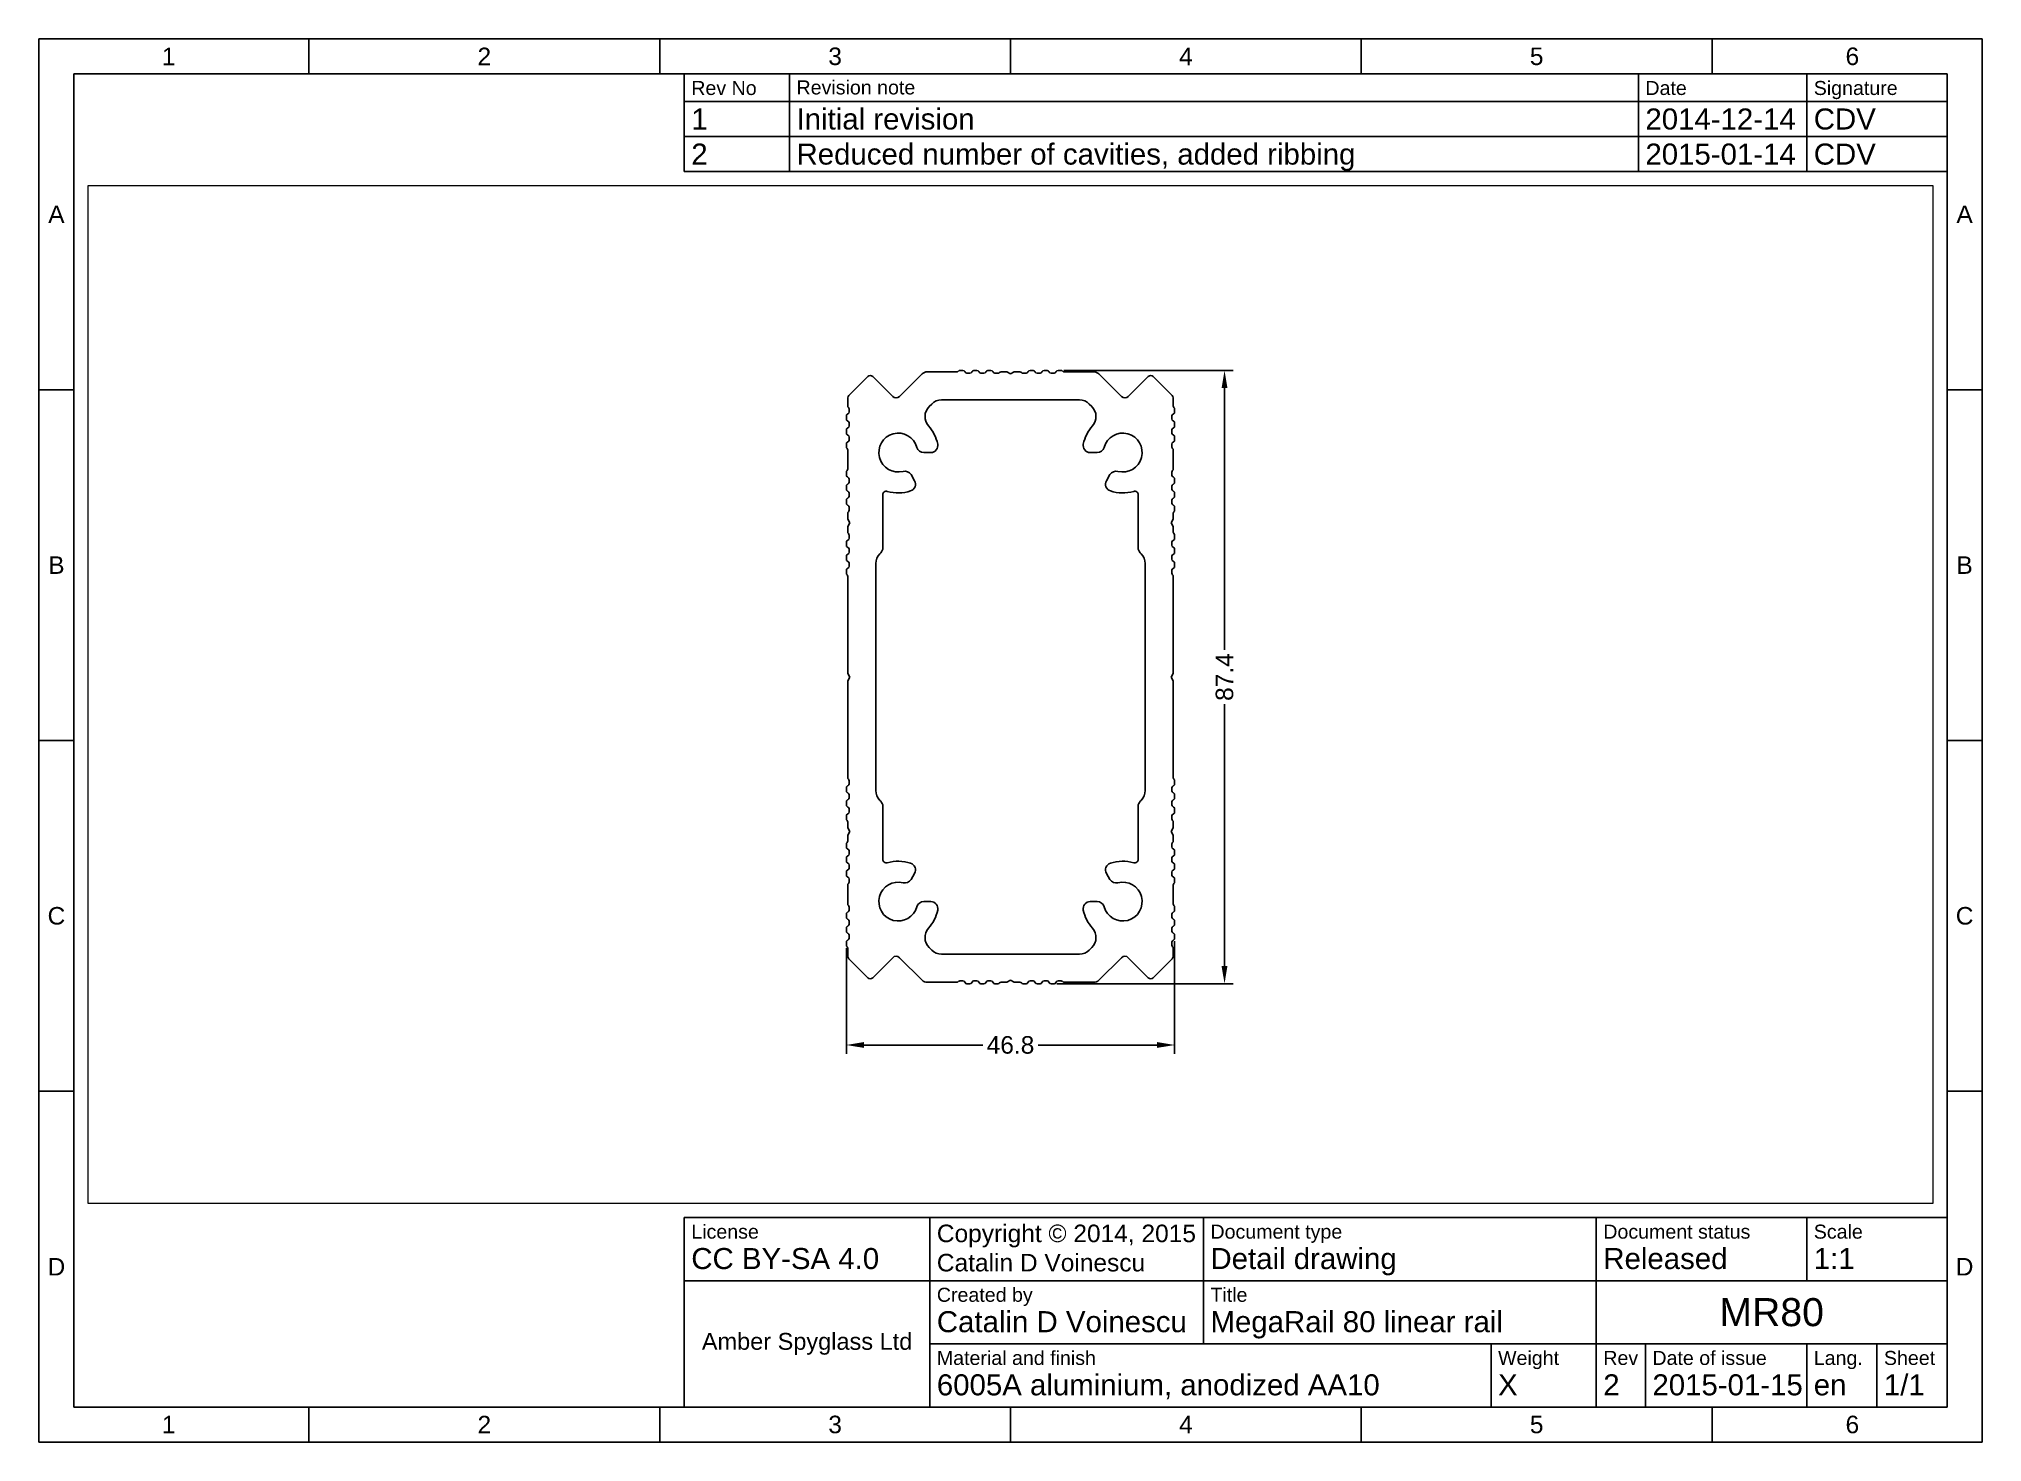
# Paper-space layout 'Sheet1' of a CAD drawing. Header units: millimetres. Extents: x 15 to 292, y 5 to 205.
# The model-space entities are those that its viewports show. They can reach past a viewport. Long polylines and large blocks are cut down to what shows.
import ezdxf

# ---------------------------------------------------------------- set-up
doc = ezdxf.new("R2010")
doc.units = ezdxf.units.MM
doc.layers.add('Dimensions', color=7, linetype='Continuous')
doc.styles.get("Standard").update_dxf_attribs({"font": 'arial.ttf'})
doc.dimstyles.new('ISO-25', dxfattribs={"dimtxt": 2.5, "dimasz": 2.5, "dimexe": 1.25, "dimexo": 0.625, "dimtad": 0, "dimtoh": 1, "dimdsep": 46, "dimtxsty": 'Standard', "dimcen": 2.5, "dimadec": 0, "dimazin": 0, "dimtfac": 1, "dimtmove": 0, "dimatfit": 3, "dimfxl": 1, "dimarcsym": 0})

# ---------------------------------------------------------------- blocks, each defined once
blk = doc.blocks.new('*D0')
at = {"layer": 'Defpoints', "color": 0}
for p in [(7, 43.7), (6, -43.7), (30.51, -43.7)]:
    blk.add_point(p, dxfattribs=at)
at = {"layer": 'Dimensions', "color": 0, "lineweight": -2}
for p, q in [((7.62, 43.7), (31.76, 43.7)), ((30.51, 41.2), (30.51, 3.87)), ((30.51, -41.2), (30.51, -3.86)), ((6.62, -43.7), (31.76, -43.7))]:
    blk.add_line(p, q, dxfattribs=at)
at = {"layer": 'Dimensions', "color": 0}
for points in [[(30.92, 41.2), (30.09, 41.2), (30.51, 43.7)], [(30.09, -41.2), (30.92, -41.2), (30.51, -43.7)]]:
    blk.add_solid(points, dxfattribs=at)
at = {"layer": 'Dimensions', "color": 0, "insert": (30.51, 0), "char_height": 2.5, "attachment_point": 5, "rotation": 90}
blk.add_mtext('87.4', dxfattribs=at)
blk = doc.blocks.new('*D1')
at = {"layer": 'Defpoints', "color": 0}
for p in [(-23.4, -38), (23.4, -37), (23.4, -52.44)]:
    blk.add_point(p, dxfattribs=at)
at = {"layer": 'Dimensions', "color": 0, "lineweight": -2}
for p, q in [((-23.4, -38.62), (-23.4, -53.69)), ((23.4, -37.62), (23.4, -53.69)), ((-20.9, -52.44), (-3.92, -52.44)), ((20.9, -52.44), (3.92, -52.44))]:
    blk.add_line(p, q, dxfattribs=at)
at = {"layer": 'Dimensions', "color": 0}
for points in [[(-20.9, -52.02), (-20.9, -52.85), (-23.4, -52.44)], [(20.9, -52.85), (20.9, -52.02), (23.4, -52.44)]]:
    blk.add_solid(points, dxfattribs=at)
at = {"layer": 'Dimensions', "color": 0, "insert": (0, -52.44), "char_height": 2.5, "attachment_point": 5}
blk.add_mtext('46.8', dxfattribs=at)

msp = doc.modelspace()

# ---------------------------------------------------------------- linework, layer by layer
for p, q in [((-23.054, 40.146), (-20.354, 42.846)), ((-19.646, 42.846), (-16.795, 39.995)), ((-15.805, 39.995), (-12.593, 43.207)), ((-11.886, 43.5), (-7.66, 43.5)), ((-7.212, 43.7), (-6.783, 43.7)), ((-6.515, 43.534), (-6.481, 43.466)), ((-6.212, 43.3), (-5.783, 43.3)), ((-5.515, 43.466), (-5.481, 43.534)), ((-5.212, 43.7), (-4.783, 43.7)), ((-4.515, 43.534), (-4.481, 43.466)), ((-4.212, 43.3), (-3.783, 43.3)), ((-3.515, 43.466), (-3.481, 43.534)), ((-3.212, 43.7), (-2.783, 43.7)), ((-2.515, 43.534), (-2.481, 43.466)), ((-2.212, 43.3), (-1.783, 43.3)), ((-1.336, 43.5), (-0.52, 43.5)), ((0, 43.2), (-0.52, 43.5)), ((0, 43.2), (0.52, 43.5)), ((1.336, 43.5), (0.52, 43.5)), ((2.212, 43.3), (1.783, 43.3)), ((2.515, 43.534), (2.481, 43.466)), ((3.212, 43.7), (2.783, 43.7)), ((3.515, 43.466), (3.481, 43.534)), ((4.212, 43.3), (3.783, 43.3)), ((4.515, 43.534), (4.481, 43.466)), ((5.212, 43.7), (4.783, 43.7)), ((5.515, 43.466), (5.481, 43.534)), ((6.212, 43.3), (5.783, 43.3)), ((6.515, 43.534), (6.481, 43.466)), ((7.212, 43.7), (6.783, 43.7)), ((11.886, 43.5), (7.66, 43.5)), ((15.805, 39.995), (12.593, 43.207)), ((19.646, 42.846), (16.795, 39.995)), ((23.054, 40.146), (20.354, 42.846)), ((-23.2, 39.793), (-23.2, 38.662)), ((-11.602, 38.541), (-11.229, 38.914)), ((-9.815, 39.5), (0, 39.5)), ((9.815, 39.5), (0, 39.5)), ((11.602, 38.541), (11.229, 38.914)), ((23.2, 39.793), (23.2, 38.662)), ((-23.4, 36.785), (-23.4, 37.215)), ((-23.234, 37.483), (-23.166, 37.517)), ((-23.166, 36.483), (-23.234, 36.517)), ((-23, 37.785), (-23, 38.215)), ((-23, 35.785), (-23, 36.215)), ((23, 36.785), (23, 37.215)), ((23.166, 37.483), (23.234, 37.517)), ((23.234, 36.483), (23.166, 36.517)), ((23.4, 37.785), (23.4, 38.215)), ((23.4, 35.785), (23.4, 36.215)), ((-23.4, 34.785), (-23.4, 35.215)), ((-23.234, 35.483), (-23.166, 35.517)), ((-23.166, 34.483), (-23.234, 34.517)), ((-23.234, 33.483), (-23.166, 33.517)), ((-23, 34.215), (-23, 33.785)), ((23, 34.785), (23, 35.215)), ((23.166, 35.483), (23.234, 35.517)), ((23.234, 34.483), (23.166, 34.517)), ((23.166, 33.483), (23.234, 33.517)), ((23.4, 34.215), (23.4, 33.785)), ((-23.4, 32.785), (-23.4, 33.215)), ((-23.2, 32.338), (-23.2, 29.662)), ((-12.365, 32), (-11.356, 32)), ((12.365, 32), (11.356, 32)), ((23, 32.785), (23, 33.215)), ((23.2, 32.338), (23.2, 29.662)), ((-23.4, 28.785), (-23.4, 29.215)), ((-23.166, 28.483), (-23.234, 28.517)), ((-23, 27.785), (-23, 28.215)), ((-14.183, 28.852), (-13.678, 27.979)), ((14.183, 28.852), (13.678, 27.979)), ((23, 28.785), (23, 29.215)), ((23.234, 28.483), (23.166, 28.517)), ((23.4, 27.785), (23.4, 28.215)), ((-23.4, 26.785), (-23.4, 27.215)), ((-23.4, 24.785), (-23.4, 25.215)), ((-23.234, 27.483), (-23.166, 27.517)), ((-23.166, 26.483), (-23.234, 26.517)), ((-23.234, 25.483), (-23.166, 25.517)), ((-23, 25.785), (-23, 26.215)), ((-18.2, 25.986), (-18.2, 18.414)), ((18.2, 25.986), (18.2, 18.414)), ((23, 26.785), (23, 27.215)), ((23, 24.785), (23, 25.215)), ((23.166, 27.483), (23.234, 27.517)), ((23.234, 26.483), (23.166, 26.517)), ((23.166, 25.483), (23.234, 25.517)), ((23.4, 25.785), (23.4, 26.215)), ((-23.166, 24.483), (-23.234, 24.517)), ((-23.2, 22.52), (-23.2, 23.338)), ((-22.9, 22), (-23.2, 22.52)), ((-23, 23.785), (-23, 24.215)), ((22.9, 22), (23.2, 22.52)), ((23.234, 24.483), (23.166, 24.517)), ((23.2, 22.52), (23.2, 23.338)), ((23.4, 23.785), (23.4, 24.215)), ((-23.234, 19.485), (-23.166, 19.519)), ((-22.9, 22), (-23.2, 21.48)), ((-23.2, 20.664), (-23.2, 21.48)), ((-23, 19.788), (-23, 20.217)), ((22.9, 22), (23.2, 21.48)), ((23.166, 19.485), (23.234, 19.519)), ((23.2, 20.664), (23.2, 21.48)), ((23.4, 19.788), (23.4, 20.217)), ((-23.4, 18.788), (-23.4, 19.217)), ((-23.4, 16.788), (-23.4, 17.217)), ((-23.166, 18.485), (-23.234, 18.519)), ((-23.234, 17.485), (-23.166, 17.519)), ((-23, 17.788), (-23, 18.217)), ((-18.614, 17.586), (-18.493, 17.707)), ((18.614, 17.586), (18.493, 17.707)), ((23, 18.788), (23, 19.217)), ((23, 16.788), (23, 17.217)), ((23.234, 18.485), (23.166, 18.519)), ((23.166, 17.485), (23.234, 17.519)), ((23.4, 17.788), (23.4, 18.217)), ((-23.4, 14.788), (-23.4, 15.217)), ((-23.166, 16.485), (-23.234, 16.519)), ((-23.234, 15.485), (-23.166, 15.519)), ((-23.2, 14.34), (-23.2, 0.52)), ((-23, 15.788), (-23, 16.217)), ((-19.2, 16.172), (-19.2, 0)), ((19.2, 16.172), (19.2, 0)), ((23, 14.788), (23, 15.217)), ((23.234, 16.485), (23.166, 16.519)), ((23.166, 15.485), (23.234, 15.519)), ((23.2, 14.34), (23.2, 0.52)), ((23.4, 15.788), (23.4, 16.217)), ((-22.9, 0), (-23.2, 0.52)), ((-22.9, 0), (-23.2, -0.52)), ((-19.2, -16.172), (-19.2, 0)), ((19.2, -16.172), (19.2, 0)), ((22.9, 0), (23.2, 0.52)), ((22.9, 0), (23.2, -0.52)), ((-23.2, -14.34), (-23.2, -0.52)), ((23.2, -14.34), (23.2, -0.52)), ((-23.4, -15.788), (-23.4, -16.217)), ((-23.166, -15.485), (-23.234, -15.519)), ((-23.234, -16.485), (-23.166, -16.519)), ((-23, -14.788), (-23, -15.217)), ((23, -15.788), (23, -16.217)), ((23.234, -15.485), (23.166, -15.519)), ((23.166, -16.485), (23.234, -16.519)), ((23.4, -14.788), (23.4, -15.217)), ((-23.4, -17.788), (-23.4, -18.217)), ((-23.166, -17.485), (-23.234, -17.519)), ((-23.234, -18.485), (-23.166, -18.519)), ((-23, -16.788), (-23, -17.217)), ((-23, -18.788), (-23, -19.217)), ((-18.614, -17.586), (-18.493, -17.707)), ((-18.2, -25.986), (-18.2, -18.414)), ((18.2, -25.986), (18.2, -18.414)), ((18.614, -17.586), (18.493, -17.707)), ((23, -17.788), (23, -18.217)), ((23.234, -17.485), (23.166, -17.519)), ((23.166, -18.485), (23.234, -18.519)), ((23.4, -16.788), (23.4, -17.217)), ((23.4, -18.788), (23.4, -19.217)), ((-23.4, -19.788), (-23.4, -20.217)), ((-23.166, -19.485), (-23.234, -19.519)), ((-23.2, -20.664), (-23.2, -21.48)), ((-22.9, -22), (-23.2, -21.48)), ((-22.9, -22), (-23.2, -22.52)), ((22.9, -22), (23.2, -21.48)), ((22.9, -22), (23.2, -22.52)), ((23, -19.788), (23, -20.217)), ((23.234, -19.485), (23.166, -19.519)), ((23.2, -20.664), (23.2, -21.48)), ((-23.4, -23.785), (-23.4, -24.215)), ((-23.234, -24.483), (-23.166, -24.517)), ((-23.2, -22.52), (-23.2, -23.338)), ((-23, -24.785), (-23, -25.215)), ((23, -23.785), (23, -24.215)), ((23.166, -24.483), (23.234, -24.517)), ((23.2, -22.52), (23.2, -23.338)), ((23.4, -24.785), (23.4, -25.215)), ((-23.4, -25.785), (-23.4, -26.215)), ((-23.166, -25.483), (-23.234, -25.517)), ((-23.234, -26.483), (-23.166, -26.517)), ((-23.166, -27.483), (-23.234, -27.517)), ((-23, -26.785), (-23, -27.215)), ((23, -25.785), (23, -26.215)), ((23.234, -25.483), (23.166, -25.517)), ((23.166, -26.483), (23.234, -26.517)), ((23.234, -27.483), (23.166, -27.517)), ((23.4, -26.785), (23.4, -27.215)), ((-23.4, -27.785), (-23.4, -28.215)), ((-23.234, -28.483), (-23.166, -28.517)), ((-23.2, -32.338), (-23.2, -29.662)), ((-23, -28.785), (-23, -29.215)), ((-14.183, -28.852), (-13.678, -27.979)), ((14.183, -28.852), (13.678, -27.979)), ((23, -27.785), (23, -28.215)), ((23.166, -28.483), (23.234, -28.517)), ((23.2, -32.338), (23.2, -29.662)), ((23.4, -28.785), (23.4, -29.215)), ((-23, -32.785), (-23, -33.215)), ((-12.365, -32), (-11.356, -32)), ((12.365, -32), (11.356, -32)), ((23.4, -32.785), (23.4, -33.215)), ((-23.4, -34.215), (-23.4, -33.785)), ((-23.4, -35.785), (-23.4, -36.215)), ((-23.166, -33.483), (-23.234, -33.517)), ((-23.234, -34.483), (-23.166, -34.517)), ((-23.166, -35.483), (-23.234, -35.517)), ((-23, -34.785), (-23, -35.215)), ((23, -34.215), (23, -33.785)), ((23, -35.785), (23, -36.215)), ((23.234, -33.483), (23.166, -33.517)), ((23.166, -34.483), (23.234, -34.517)), ((23.234, -35.483), (23.166, -35.517)), ((23.4, -34.785), (23.4, -35.215)), ((-23.4, -37.785), (-23.4, -38.215)), ((-23.234, -36.483), (-23.166, -36.517)), ((-23.166, -37.483), (-23.234, -37.517)), ((-23.2, -39.793), (-23.2, -38.662)), ((-23, -36.785), (-23, -37.215)), ((-11.602, -38.541), (-11.229, -38.914)), ((11.602, -38.541), (11.229, -38.914)), ((23, -37.785), (23, -38.215)), ((23.166, -36.483), (23.234, -36.517)), ((23.234, -37.483), (23.166, -37.517)), ((23.2, -39.793), (23.2, -38.662)), ((23.4, -36.785), (23.4, -37.215)), ((-23.054, -40.146), (-20.354, -42.846)), ((-19.646, -42.846), (-16.795, -39.995)), ((-15.805, -39.995), (-12.593, -43.207)), ((-9.815, -39.5), (0, -39.5)), ((9.815, -39.5), (0, -39.5)), ((15.805, -39.995), (12.593, -43.207)), ((19.646, -42.846), (16.795, -39.995)), ((23.054, -40.146), (20.354, -42.846)), ((-11.886, -43.5), (-7.66, -43.5)), ((-7.212, -43.3), (-6.783, -43.3)), ((-6.515, -43.466), (-6.481, -43.534)), ((-6.212, -43.7), (-5.783, -43.7)), ((-5.515, -43.534), (-5.481, -43.466)), ((-5.212, -43.3), (-4.783, -43.3)), ((-4.515, -43.466), (-4.481, -43.534)), ((-4.212, -43.7), (-3.783, -43.7)), ((-3.515, -43.534), (-3.481, -43.466)), ((-3.212, -43.3), (-2.783, -43.3)), ((-2.515, -43.466), (-2.481, -43.534)), ((-2.212, -43.7), (-1.783, -43.7)), ((-1.336, -43.5), (-0.52, -43.5)), ((0, -43.2), (-0.52, -43.5)), ((0, -43.2), (0.52, -43.5)), ((1.336, -43.5), (0.52, -43.5)), ((2.212, -43.7), (1.783, -43.7)), ((2.515, -43.466), (2.481, -43.534)), ((3.212, -43.3), (2.783, -43.3)), ((3.515, -43.534), (3.481, -43.466)), ((4.212, -43.7), (3.783, -43.7)), ((4.515, -43.466), (4.481, -43.534)), ((5.212, -43.3), (4.783, -43.3)), ((5.515, -43.534), (5.481, -43.466)), ((6.212, -43.7), (5.783, -43.7)), ((6.515, -43.466), (6.481, -43.534)), ((7.212, -43.3), (6.783, -43.3)), ((11.886, -43.5), (7.66, -43.5))]:
    msp.add_line(p, q)
for centre, radius, start, end in [((-20, 42.493), 0.5, 45, 135), ((-11.886, 42.5), 1, 90, 135), ((-7.66, 43.8), 0.3, 270, 318.18969), ((-7.212, 43.4), 0.3, 90, 138.18969), ((-6.783, 43.4), 0.3, 26.56505, 90), ((-6.212, 43.6), 0.3, 206.56505, 270), ((-5.783, 43.6), 0.3, 270, 333.43495), ((-5.212, 43.4), 0.3, 90, 153.43495), ((-4.783, 43.4), 0.3, 26.56505, 90), ((-4.212, 43.6), 0.3, 206.56505, 270), ((-3.783, 43.6), 0.3, 270, 333.43495), ((-3.212, 43.4), 0.3, 90, 153.43495), ((-2.783, 43.4), 0.3, 26.56505, 90), ((-2.212, 43.6), 0.3, 206.56505, 270), ((-1.783, 43.6), 0.3, 270, 318.18969), ((-1.336, 43.2), 0.3, 90, 138.18969), ((1.336, 43.2), 0.3, 41.81031, 90), ((1.783, 43.6), 0.3, 221.81031, 270), ((2.212, 43.6), 0.3, 270, 333.43495), ((2.783, 43.4), 0.3, 90, 153.43495), ((3.212, 43.4), 0.3, 26.56505, 90), ((3.783, 43.6), 0.3, 206.56505, 270), ((4.212, 43.6), 0.3, 270, 333.43495), ((4.783, 43.4), 0.3, 90, 153.43495), ((5.212, 43.4), 0.3, 26.56505, 90), ((5.783, 43.6), 0.3, 206.56505, 270), ((6.212, 43.6), 0.3, 270, 333.43495), ((6.783, 43.4), 0.3, 90, 153.43495), ((7.212, 43.4), 0.3, 41.81031, 90), ((7.66, 43.8), 0.3, 221.81031, 270), ((11.886, 42.5), 1, 45, 90), ((20, 42.493), 0.5, 45, 135), ((-22.7, 39.793), 0.5, 135, 180), ((-16.3, 40.49), 0.7, 225, 315), ((-9.815, 37.5), 2, 90, 135), ((9.815, 37.5), 2, 45, 90), ((16.3, 40.49), 0.7, 225, 315), ((22.7, 39.793), 0.5, 0, 45), ((-23.1, 37.215), 0.3, 116.56505, 180), ((-23.1, 36.785), 0.3, 180, 243.43495), ((-22.9, 38.662), 0.3, 180, 228.18969), ((-23.3, 37.785), 0.3, 296.56505, 0), ((-23.3, 36.215), 0.3, 0, 63.43495), ((-23.3, 38.215), 0.3, 0, 48.18969), ((-10.188, 37.127), 2, 135, 221.41526), ((10.188, 37.127), 2, 318.58474, 45), ((23.3, 37.215), 0.3, 116.56505, 180), ((23.3, 36.785), 0.3, 180, 243.43495), ((23.5, 38.662), 0.3, 180, 228.18969), ((23.1, 37.785), 0.3, 296.56505, 0), ((23.1, 36.215), 0.3, 0, 63.43495), ((23.1, 38.215), 0.3, 0, 48.18969), ((-23.1, 35.215), 0.3, 116.56505, 180), ((-23.1, 34.785), 0.3, 180, 243.43495), ((-23.1, 33.215), 0.3, 116.56505, 180), ((-23.3, 35.785), 0.3, 296.56505, 0), ((-23.3, 34.215), 0.3, 0, 63.43495), ((-23.3, 33.785), 0.3, 296.56505, 0), ((-16, 32), 2.77, 15.38193, 284.61807), ((-16, 32), 5.75, 12.1532, 41.41526), ((16, 32), 5.75, 138.58474, 167.8468), ((16, 32), 2.77, 255.38193, 164.61807), ((23.3, 35.215), 0.3, 116.56505, 180), ((23.3, 34.785), 0.3, 180, 243.43495), ((23.3, 33.215), 0.3, 116.56505, 180), ((23.1, 35.785), 0.3, 296.56505, 0), ((23.1, 34.215), 0.3, 0, 63.43495), ((23.1, 33.785), 0.3, 296.56505, 0), ((-23.1, 32.785), 0.3, 180, 228.18969), ((-23.5, 32.338), 0.3, 0, 48.18969), ((-12.365, 33), 1, 195.38193, 270), ((-11.356, 33), 1, 270, 12.1532), ((11.356, 33), 1, 167.8468, 270), ((12.365, 33), 1, 270, 344.61807), ((23.3, 32.785), 0.3, 180, 228.18969), ((22.9, 32.338), 0.3, 0, 48.18969), ((-23.1, 29.215), 0.3, 131.81031, 180), ((-23.1, 28.785), 0.3, 180, 243.43495), ((-23.5, 29.662), 0.3, 311.81031, 0), ((-23.3, 28.215), 0.3, 0, 63.43495), ((-23.3, 27.785), 0.3, 296.56505, 0), ((-15.049, 28.352), 1, 30, 104.61807), ((-14.544, 27.479), 1, 287.8468, 30), ((14.544, 27.479), 1, 150, 252.1532), ((15.049, 28.352), 1, 75.38193, 150), ((23.3, 29.215), 0.3, 131.81031, 180), ((23.3, 28.785), 0.3, 180, 243.43495), ((22.9, 29.662), 0.3, 311.81031, 0), ((23.1, 28.215), 0.3, 0, 63.43495), ((23.1, 27.785), 0.3, 296.56505, 0), ((-23.1, 27.215), 0.3, 116.56505, 180), ((-23.1, 26.785), 0.3, 180, 243.43495), ((-23.1, 25.215), 0.3, 116.56505, 180), ((-23.3, 26.215), 0.3, 0, 63.43495), ((-23.3, 25.785), 0.3, 296.56505, 0), ((-17.7, 25.986), 0.5, 74.21669, 180), ((-16, 32), 5.75, 254.21669, 287.8468), ((16, 32), 5.75, 252.1532, 285.78331), ((17.7, 25.986), 0.5, 0, 105.78331), ((23.3, 27.215), 0.3, 116.56505, 180), ((23.3, 26.785), 0.3, 180, 243.43495), ((23.3, 25.215), 0.3, 116.56505, 180), ((23.1, 26.215), 0.3, 0, 63.43495), ((23.1, 25.785), 0.3, 296.56505, 0), ((-23.1, 24.785), 0.3, 180, 243.43495), ((-22.9, 23.338), 0.3, 131.81031, 180), ((-23.3, 24.215), 0.3, 0, 63.43495), ((-23.3, 23.785), 0.3, 311.81031, 0), ((23.3, 24.785), 0.3, 180, 243.43495), ((23.5, 23.338), 0.3, 131.81031, 180), ((23.1, 24.215), 0.3, 0, 63.43495), ((23.1, 23.785), 0.3, 311.81031, 360), ((-23.1, 19.217), 0.3, 116.56505, 180), ((-22.9, 20.664), 0.3, 180, 228.18969), ((-23.3, 19.788), 0.3, 296.56505, 0), ((-23.3, 20.217), 0.3, 0, 48.18969), ((23.3, 19.217), 0.3, 116.56505, 180), ((23.5, 20.664), 0.3, 180, 228.18969), ((23.1, 19.788), 0.3, 296.56505, 0), ((23.1, 20.217), 0.3, 0, 48.18969), ((-23.1, 18.788), 0.3, 180, 243.43495), ((-23.1, 17.217), 0.3, 116.56505, 180), ((-23.1, 16.788), 0.3, 180, 243.43495), ((-23.3, 18.217), 0.3, 0, 63.43495), ((-23.3, 17.788), 0.3, 296.56505, 0), ((-17.2, 16.172), 2, 135, 180), ((-19.2, 18.414), 1, 315, 0), ((19.2, 18.414), 1, 180, 225), ((17.2, 16.172), 2, 0, 45), ((23.3, 18.788), 0.3, 180, 243.43495), ((23.3, 17.217), 0.3, 116.56505, 180), ((23.3, 16.788), 0.3, 180, 243.43495), ((23.1, 18.217), 0.3, 0, 63.43495), ((23.1, 17.788), 0.3, 296.56505, 0), ((-23.1, 15.217), 0.3, 116.56505, 180), ((-23.1, 14.788), 0.3, 180, 228.18969), ((-23.5, 14.34), 0.3, 0, 48.18969), ((-23.3, 16.217), 0.3, 0, 63.43495), ((-23.3, 15.788), 0.3, 296.56505, 0), ((23.3, 15.217), 0.3, 116.56505, 180), ((23.3, 14.788), 0.3, 180, 228.18969), ((22.9, 14.34), 0.3, 0, 48.18969), ((23.1, 16.217), 0.3, 0, 63.43495), ((23.1, 15.788), 0.3, 296.56505, 0), ((-23.1, -15.788), 0.3, 116.56505, 180), ((-23.1, -16.217), 0.3, 180, 243.43495), ((-22.9, -14.34), 0.3, 180, 228.18969), ((-23.3, -15.217), 0.3, 296.56505, 0), ((-23.3, -16.788), 0.3, 0, 63.43495), ((-23.3, -14.788), 0.3, 0, 48.18969), ((-17.2, -16.172), 2, 180, 225), ((17.2, -16.172), 2, 315, 0), ((23.3, -15.788), 0.3, 116.56505, 180), ((23.3, -16.217), 0.3, 180, 243.43495), ((23.5, -14.34), 0.3, 180, 228.18969), ((23.1, -15.217), 0.3, 296.56505, 0), ((23.1, -16.788), 0.3, 0, 63.43495), ((23.1, -14.788), 0.3, 0, 48.18969), ((-23.1, -17.788), 0.3, 116.56505, 180), ((-23.1, -18.217), 0.3, 180, 243.43495), ((-23.3, -17.217), 0.3, 296.56505, 0), ((-23.3, -18.788), 0.3, 0, 63.43495), ((-23.3, -19.217), 0.3, 296.56505, 0), ((-19.2, -18.414), 1, 0, 45), ((19.2, -18.414), 1, 135, 180), ((23.3, -17.788), 0.3, 116.56505, 180), ((23.3, -18.217), 0.3, 180, 243.43495), ((23.1, -17.217), 0.3, 296.56505, 0), ((23.1, -18.788), 0.3, 0, 63.43495), ((23.1, -19.217), 0.3, 296.56505, 0), ((-23.1, -19.788), 0.3, 116.56505, 180), ((-23.1, -20.217), 0.3, 180, 228.18969), ((-23.5, -20.664), 0.3, 0, 48.18969), ((23.3, -19.788), 0.3, 116.56505, 180), ((23.3, -20.217), 0.3, 180, 228.18969), ((22.9, -20.664), 0.3, 0, 48.18969), ((-23.1, -23.785), 0.3, 131.81031, 180), ((-23.1, -24.215), 0.3, 180, 243.43495), ((-23.5, -23.338), 0.3, 311.81031, 360), ((-23.3, -24.785), 0.3, 0, 63.43495), ((23.3, -23.785), 0.3, 131.81031, 180), ((23.3, -24.215), 0.3, 180, 243.43495), ((22.9, -23.338), 0.3, 311.81031, 0), ((23.1, -24.785), 0.3, 0, 63.43495), ((-23.1, -25.785), 0.3, 116.56505, 180), ((-23.1, -26.215), 0.3, 180, 243.43495), ((-23.1, -27.785), 0.3, 116.56505, 180), ((-23.3, -25.215), 0.3, 296.56505, 0), ((-23.3, -26.785), 0.3, 0, 63.43495), ((-23.3, -27.215), 0.3, 296.56505, 0), ((-17.7, -25.986), 0.5, 180, 285.78331), ((-16, -32), 5.75, 72.1532, 105.78331), ((-14.544, -27.479), 1, 330, 72.1532), ((14.544, -27.479), 1, 107.8468, 210), ((16, -32), 5.75, 74.21669, 107.8468), ((17.7, -25.986), 0.5, 254.21669, 0), ((23.3, -25.785), 0.3, 116.56505, 180), ((23.3, -26.215), 0.3, 180, 243.43495), ((23.3, -27.785), 0.3, 116.56505, 180), ((23.1, -25.215), 0.3, 296.56505, 0), ((23.1, -26.785), 0.3, 0, 63.43495), ((23.1, -27.215), 0.3, 296.56505, 0), ((-23.1, -28.215), 0.3, 180, 243.43495), ((-22.9, -29.662), 0.3, 131.81031, 180), ((-23.3, -28.785), 0.3, 0, 63.43495), ((-23.3, -29.215), 0.3, 311.81031, 0), ((-16, -32), 2.77, 75.38193, 344.61807), ((-15.049, -28.352), 1, 255.38193, 330), ((16, -32), 2.77, 195.38193, 104.61807), ((15.049, -28.352), 1, 210, 284.61807), ((23.3, -28.215), 0.3, 180, 243.43495), ((23.5, -29.662), 0.3, 131.81031, 180), ((23.1, -28.785), 0.3, 0, 63.43495), ((23.1, -29.215), 0.3, 311.81031, 0), ((-22.9, -32.338), 0.3, 180, 228.18969), ((-23.3, -33.215), 0.3, 296.56505, 0), ((-23.3, -32.785), 0.3, 0, 48.18969), ((-12.365, -33), 1, 90, 164.61807), ((-16, -32), 5.75, 318.58474, 347.8468), ((-11.356, -33), 1, 347.8468, 90), ((11.356, -33), 1, 90, 192.1532), ((16, -32), 5.75, 192.1532, 221.41526), ((12.365, -33), 1, 15.38193, 90), ((23.5, -32.338), 0.3, 180, 228.18969), ((23.1, -33.215), 0.3, 296.56505, 0), ((23.1, -32.785), 0.3, 0, 48.18969), ((-23.1, -33.785), 0.3, 116.56505, 180), ((-23.1, -34.215), 0.3, 180, 243.43495), ((-23.1, -35.785), 0.3, 116.56505, 180), ((-23.3, -34.785), 0.3, 0, 63.43495), ((-23.3, -35.215), 0.3, 296.56505, 0), ((-10.188, -37.127), 2, 138.58474, 225), ((10.188, -37.127), 2, 315, 41.41526), ((23.3, -33.785), 0.3, 116.56505, 180), ((23.3, -34.215), 0.3, 180, 243.43495), ((23.3, -35.785), 0.3, 116.56505, 180), ((23.1, -34.785), 0.3, 0, 63.43495), ((23.1, -35.215), 0.3, 296.56505, 0), ((-23.1, -36.215), 0.3, 180, 243.43495), ((-23.1, -37.785), 0.3, 116.56505, 180), ((-23.1, -38.215), 0.3, 180, 228.18969), ((-23.5, -38.662), 0.3, 0, 48.18969), ((-23.3, -36.785), 0.3, 0, 63.43495), ((-23.3, -37.215), 0.3, 296.56505, 0), ((23.3, -36.215), 0.3, 180, 243.43495), ((23.3, -37.785), 0.3, 116.56505, 180), ((23.3, -38.215), 0.3, 180, 228.18969), ((22.9, -38.662), 0.3, 0, 48.18969), ((23.1, -36.785), 0.3, 0, 63.43495), ((23.1, -37.215), 0.3, 296.56505, 0), ((-22.7, -39.793), 0.5, 180, 225), ((-16.3, -40.49), 0.7, 45, 135), ((-9.815, -37.5), 2, 225, 270), ((9.815, -37.5), 2, 270, 315), ((16.3, -40.49), 0.7, 45, 135), ((22.7, -39.793), 0.5, 315, 0), ((-20, -42.493), 0.5, 225, 315), ((-11.886, -42.5), 1, 225, 270), ((-7.66, -43.2), 0.3, 270, 318.18969), ((-7.212, -43.6), 0.3, 90, 138.18969), ((-6.783, -43.6), 0.3, 26.56505, 90), ((-6.212, -43.4), 0.3, 206.56505, 270), ((-5.783, -43.4), 0.3, 270, 333.43495), ((-5.212, -43.6), 0.3, 90, 153.43495), ((-4.783, -43.6), 0.3, 26.56505, 90), ((-4.212, -43.4), 0.3, 206.56505, 270), ((-3.783, -43.4), 0.3, 270, 333.43495), ((-3.212, -43.6), 0.3, 90, 153.43495), ((-2.783, -43.6), 0.3, 26.56505, 90), ((-2.212, -43.4), 0.3, 206.56505, 270), ((-1.783, -43.4), 0.3, 270, 318.18969), ((-1.336, -43.8), 0.3, 90, 138.18969), ((1.336, -43.8), 0.3, 41.81031, 90), ((1.783, -43.4), 0.3, 221.81031, 270), ((2.212, -43.4), 0.3, 270, 333.43495), ((2.783, -43.6), 0.3, 90, 153.43495), ((3.212, -43.6), 0.3, 26.56505, 90), ((3.783, -43.4), 0.3, 206.56505, 270), ((4.212, -43.4), 0.3, 270, 333.43495), ((4.783, -43.6), 0.3, 90, 153.43495), ((5.212, -43.6), 0.3, 26.56505, 90), ((5.783, -43.4), 0.3, 206.56505, 270), ((6.212, -43.4), 0.3, 270, 333.43495), ((6.783, -43.6), 0.3, 90, 153.43495), ((7.212, -43.6), 0.3, 41.81031, 90), ((7.66, -43.2), 0.3, 221.81031, 270), ((11.886, -42.5), 1, 270, 315), ((20, -42.493), 0.5, 225, 315)]:
    msp.add_arc(centre, radius, start, end)

# ---------------------------------------------------------------- dimensions: what is measured, and where the dimension line sits
at = {"layer": 'Dimensions'}
dim = msp.add_linear_dim(base=(30.507, -43.7), p1=(6.998, 43.7), p2=(5.998, -43.7), angle=90, dimstyle='ISO-25', dxfattribs=at)
dim.commit()
dim.dimension.update_dxf_attribs({"geometry": '*D0', "text_midpoint": (30.507, 0)})
dim = msp.add_linear_dim(base=(23.4, -52.436), p1=(-23.4, -38), p2=(23.4, -37), dimstyle='ISO-25', dxfattribs=at)
dim.commit()
dim.dimension.update_dxf_attribs({"geometry": '*D1', "text_midpoint": (0, -52.436)})

psp = doc.layouts.new('Sheet1')

# ---------------------------------------------------------------- linework, layer by layer
for p, q in [((292, 205), (15, 205)), ((15, 205), (15, 5)), ((53.5, 205), (53.5, 200)), ((103.5, 205), (103.5, 200)), ((153.5, 205), (153.5, 200)), ((203.5, 205), (203.5, 200)), ((253.5, 205), (253.5, 200)), ((292, 5), (292, 205)), ((287, 200), (20, 200)), ((20, 200), (20, 10)), ((107, 200.08), (107, 196.08)), ((287, 200), (107, 200)), ((122, 200.08), (122, 196.08)), ((243, 196.08), (243, 200)), ((267, 196.08), (267, 200)), ((287, 10), (287, 200)), ((107, 196.08), (287, 196.08)), ((107, 196.08), (107, 191.08)), ((122, 196.08), (122, 191.08)), ((243, 191.08), (243, 196.08)), ((267, 191.08), (267, 196.08)), ((107, 191.08), (287, 191.08)), ((107, 191.08), (107, 186.08)), ((122, 191.08), (122, 186.08)), ((243, 186.08), (243, 191.08)), ((267, 186.08), (267, 191.08)), ((107, 186.08), (287, 186.08)), ((15, 155), (20, 155)), ((287, 155), (292, 155)), ((15, 105), (20, 105)), ((287, 105), (292, 105)), ((15, 55), (20, 55)), ((287, 55), (292, 55)), ((287, 40), (287, 10)), ((107, 10), (107, 37)), ((107, 37), (287, 37)), ((142, 10), (142, 37)), ((181, 19), (181, 37)), ((237, 10), (237, 37)), ((267, 28), (267, 37)), ((107, 28), (287, 28)), ((142, 19), (287, 19)), ((222, 10), (222, 19)), ((244, 10), (244, 19)), ((267, 10), (267, 19)), ((277, 10), (277, 19)), ((20, 10), (287, 10)), ((53.5, 10), (53.5, 5)), ((103.5, 10), (103.5, 5)), ((287, 10), (107, 10)), ((107, 10), (287, 10)), ((153.5, 10), (153.5, 5)), ((203.5, 10), (203.5, 5)), ((253.5, 10), (253.5, 5)), ((15, 5), (292, 5))]:
    psp.add_line(p, q)

# ---------------------------------------------------------------- texts
for s, insert, char_height, width, attachment_point in [('{1}', (33.5, 202.5), 2.5, 40, 5), ('{2}', (78.5, 202.5), 2.5, 50, 5), ('{3}', (128.5, 202.5), 2.5, 50, 5), ('{4}', (178.5, 202.5), 2.5, 50, 5), ('{5}', (228.5, 202.5), 2.5, 50, 5), ('{6}', (273.5, 202.5), 2.5, 40, 5), ('{Rev No}', (108, 199), 2, 13, 1), ('{Revision note}', (123, 199.08), 2, 99, 1), ('{Date}', (244, 199), 2, 22, 1), ('{Signature}', (268, 199), 2, 18, 1), ('{1}', (108, 195.08), 3, 13, 1), ('{Initial revision}', (123, 195.08), 3, 99, 1), ('{2014-12-14}', (244, 195.08), 3, 22, 1), ('{CDV}', (268, 195.08), 3, 18, 1), ('{2}', (108, 190.08), 3, 13, 1), ('{Reduced number of cavities, added ribbing}', (123, 190.08), 3, 99, 1), ('{2015-01-14}', (244, 190.08), 3, 22, 1), ('{CDV}', (268, 190.08), 3, 18, 1), ('{A}', (17.5, 180), 2.5, 5, 5), ('{A}', (289.5, 180), 2.5, 5, 5), ('{B}', (17.5, 130), 2.5, 5, 5), ('{B}', (289.5, 130), 2.5, 5, 5), ('{C}', (17.5, 80), 2.5, 5, 5), ('{C}', (289.5, 80), 2.5, 5, 5), ('{License\\P\\H1.5x;CC BY-SA 4.0}', (108, 36), 2, 33, 1), ('{Copyright © 2014, 2015\\PCatalin D Voinescu}', (143, 36), 2.5, 37, 1), ('{Scale\\P\\H1.5x;1:1}', (268, 36), 2, 18, 1), ('{Document type\\P\\H1.5x;Detail drawing}', (182, 36), 2, 54, 1), ('{Document status\\P\\H1.5x;Released}', (238, 36), 2, 28, 1), ('{D}', (17.5, 30), 2.5, 5, 5), ('{D}', (289.5, 30), 2.5, 5, 5), ('{Created by\\P\\H1.5x;Catalin D Voinescu}', (143, 27), 2, 37, 1), ('{Title\\P\\H1.5x;MegaRail 80 linear rail}', (182, 27), 2, 54, 1), ('{MR80}', (262, 23.5), 4, 48, 5), ('{\\H0.8x;Amber Spyglass Ltd}', (124.5, 19), 3, 33, 5), ('{Material and finish\\P\\H1.5x;6005A aluminium, anodized AA10}', (143, 18), 2, 78, 1), ('{Weight\\P\\H1.5x;X}', (223, 18), 2, 13, 1), ('{Rev\\P\\H1.5x;2}', (238, 18), 2, 6, 1), ('{Date of issue\\P\\H1.5x;2015-01-15}', (245, 18), 2, 21.3076, 1), ('{Lang.\\P\\H1.5x;en}', (268, 18), 2, 8, 1), ('{Sheet\\P\\H1.5x;1/1}', (278, 18), 2, 8, 1), ('{1}', (33.5, 7.5), 2.5, 40, 5), ('{2}', (78.5, 7.5), 2.5, 50, 5), ('{3}', (128.5, 7.5), 2.5, 50, 5), ('{4}', (178.5, 7.5), 2.5, 50, 5), ('{5}', (228.5, 7.5), 2.5, 50, 5), ('{6}', (273.5, 7.5), 2.5, 40, 5)]:
    psp.add_mtext(s, dxfattribs=dict(insert=insert, char_height=char_height, width=width, attachment_point=attachment_point))

# ---------------------------------------------------------------- viewports
at = {"layer": '0', "color": 7}
psp.add_viewport(center=(153.5, 111.54), size=(263, 145), view_center_point=(0, -2.5), view_height=145, dxfattribs=at)

doc.saveas('drawing.dxf')
